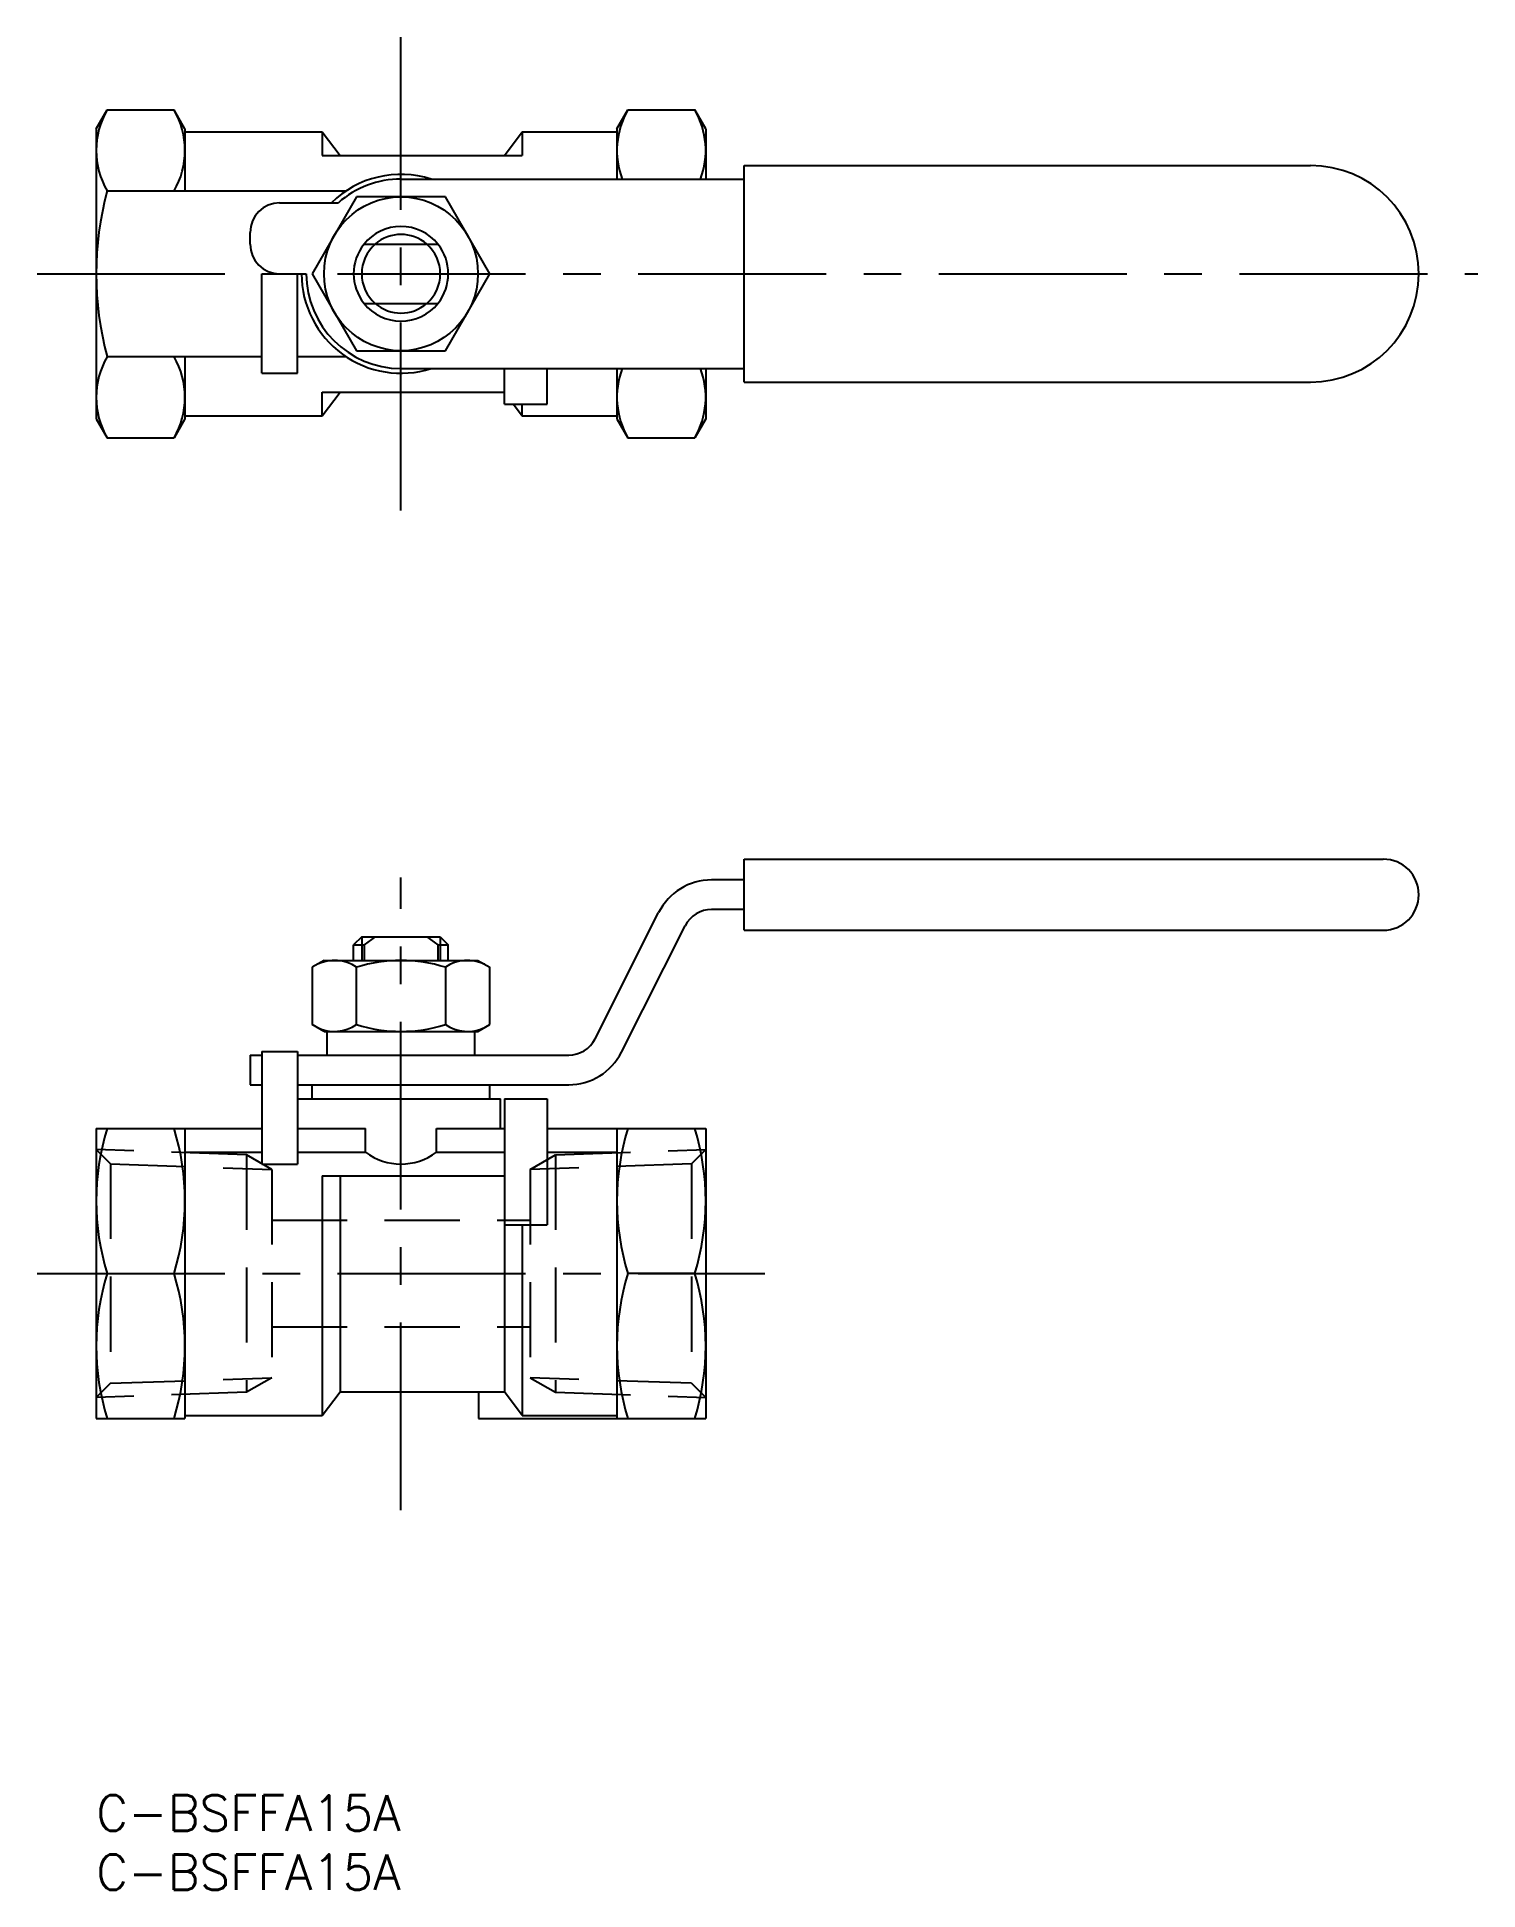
# Model space of a CAD drawing. Extents: x -5 to 117, y -8 to 149.
import ezdxf

# ---------------------------------------------------------------- set-up
doc = ezdxf.new("R2010")
doc.units = 0
doc.header["$LTSCALE"] = 0.5
doc.linetypes.add('CENTER', pattern=[50.8, 31.75, -6.35, 6.35, -6.35])
doc.linetypes.add('DASHED', pattern=[19.05, 12.7, -6.35])
doc.layers.get('0').update_dxf_attribs({"linetype": 'CONTINUOUS'})
doc.layers.add('CENTER', color=1, linetype='CENTER')
doc.styles.get("Standard").update_dxf_attribs({"font": 'txt.shx', "height": 3, "bigfont": 'bigfont.shx'})

# ---------------------------------------------------------------- blocks, each defined once
blk = doc.blocks.new('*U12')
at = {"color": 7, "linetype": 'CONTINUOUS'}
blk.add_text('C-BSFFA15A', height=3, dxfattribs=at).set_placement((0, -3))
blk = doc.blocks.new('*U13')
at = {"color": 7, "linetype": 'CONTINUOUS'}
blk.add_text('C-BSFFA15A', height=3, dxfattribs=at).set_placement((0, -8))

msp = doc.modelspace()

# ---------------------------------------------------------------- linework, layer by layer
at = {"color": 7, "linetype": 'CONTINUOUS'}
for p, q in [((0, 140.77), (0.92, 142.37)), ((0.92, 142.37), (6.58, 142.37)), ((7.5, 140.77), (6.58, 142.37)), ((44, 140.77), (44.92, 142.37)), ((44.92, 142.37), (50.58, 142.37)), ((51.5, 140.77), (50.58, 142.37)), ((0, 140.77), (0, 116.27)), ((7.5, 140.77), (7.5, 135.52)), ((7.5, 140.52), (19.1, 140.52)), ((19.1, 140.52), (20.6, 138.52)), ((19.1, 140.52), (19.1, 138.52)), ((34.5, 138.52), (36, 140.52)), ((36, 140.52), (44, 140.52)), ((36, 140.52), (36, 138.52)), ((44, 140.77), (44, 136.52)), ((51.5, 140.77), (51.5, 136.52)), ((19.1, 138.52), (36, 138.52)), ((25.75, 136.52), (54.75, 136.52)), ((54.75, 119.37), (54.75, 137.67)), ((54.75, 137.67), (102.6, 137.67)), ((0.92, 135.52), (21.11, 135.52)), ((22, 135.02), (18.24, 128.52)), ((29.5, 135.02), (22, 135.02)), ((33.26, 128.52), (29.5, 135.02)), ((15.5, 134.52), (20.46, 134.52)), ((13, 131.02), (13, 132.02)), ((22.63, 131.02), (28.87, 131.02)), ((14, 120.12), (14, 128.52)), ((14, 128.52), (17.75, 128.52)), ((17, 120.12), (17, 128.52)), ((18.24, 128.52), (22, 122.02)), ((29.5, 122.02), (33.26, 128.52)), ((22.63, 126.02), (28.87, 126.02)), ((0.92, 121.52), (14, 121.52)), ((7.5, 121.52), (7.5, 116.27)), ((17, 121.52), (21.11, 121.52)), ((22, 122.02), (29.5, 122.02)), ((14, 120.12), (17, 120.12)), ((25.75, 120.52), (54.75, 120.52)), ((34.5, 117.52), (34.5, 120.52)), ((38.1, 117.52), (38.1, 120.52)), ((44, 120.52), (44, 116.27)), ((51.5, 120.52), (51.5, 116.27)), ((54.75, 119.37), (102.6, 119.37)), ((19.1, 118.52), (34.5, 118.52)), ((19.1, 116.52), (20.6, 118.52)), ((19.1, 116.52), (19.1, 118.52)), ((34.5, 117.52), (38.1, 117.52)), ((35.25, 117.52), (36, 116.52)), ((36, 116.52), (36, 117.52)), ((0, 116.27), (0.92, 114.67)), ((7.5, 116.27), (6.58, 114.67)), ((7.5, 116.52), (19.1, 116.52)), ((36, 116.52), (44, 116.52)), ((44, 116.27), (44.92, 114.67)), ((51.5, 116.27), (50.58, 114.67)), ((0.92, 114.67), (6.58, 114.67)), ((44.92, 114.67), (50.58, 114.67)), ((54.75, 79.07), (108.75, 79.07)), ((54.75, 73.07), (54.75, 79.07)), ((54.75, 77.32), (51.99, 77.32)), ((42.15, 63.9), (47.52, 74.57)), ((54.75, 74.82), (51.99, 74.82)), ((22.43, 72.52), (21.75, 71.84)), ((22.43, 72.52), (29.07, 72.52)), ((23.56, 72.52), (22.63, 71.84)), ((27.94, 72.52), (28.87, 71.84)), ((29.07, 72.52), (29.75, 71.84)), ((44.39, 62.77), (49.76, 73.45)), ((54.75, 73.07), (108.75, 73.07)), ((19.25, 70.52), (18.24, 69.94)), ((19.25, 70.52), (32.25, 70.52)), ((21.75, 70.52), (21.75, 71.84)), ((21.75, 71.84), (22.63, 71.84)), ((22.63, 71.84), (22.63, 70.52)), ((28.87, 71.84), (28.87, 70.52)), ((28.87, 71.84), (29.75, 71.84)), ((29.75, 70.52), (29.75, 71.84)), ((32.25, 70.52), (33.26, 69.94)), ((18.24, 69.94), (18.24, 65.1)), ((22, 65.1), (22, 69.94)), ((29.5, 69.94), (29.5, 65.1)), ((33.26, 65.1), (33.26, 69.94)), ((19.25, 64.52), (18.24, 65.1)), ((19.25, 64.52), (32.25, 64.52)), ((19.5, 62.52), (19.5, 64.52)), ((32, 62.52), (32, 64.52)), ((32.25, 64.52), (33.26, 65.1)), ((14, 62.82), (17, 62.82)), ((14, 62.82), (14, 53.32)), ((17, 62.82), (17, 53.32)), ((13, 62.52), (13, 60.02)), ((13, 62.52), (14, 62.52)), ((17, 62.52), (39.92, 62.52)), ((13, 60.02), (14, 60.02)), ((17, 60.02), (39.92, 60.02)), ((18.25, 58.82), (18.25, 60.02)), ((33.25, 58.82), (33.25, 60.02)), ((17, 58.82), (34.15, 58.82)), ((34.15, 56.32), (34.15, 58.82)), ((34.5, 58.82), (34.5, 34.07)), ((34.5, 58.82), (38.1, 58.82)), ((38.1, 58.82), (38.1, 48.19)), ((0, 56.32), (0, 31.82)), ((0, 56.32), (14, 56.32)), ((7.5, 56.32), (7.5, 31.82)), ((17, 56.32), (22.75, 56.32)), ((22.75, 54.32), (22.75, 56.32)), ((28.75, 54.32), (28.75, 56.32)), ((28.75, 56.32), (34.5, 56.32)), ((38.1, 56.32), (51.5, 56.32)), ((44, 56.32), (44, 31.82)), ((51.5, 56.32), (51.5, 31.82)), ((7.5, 54.32), (14, 54.32)), ((14, 53.32), (17, 53.32)), ((17, 54.32), (22.75, 54.32)), ((28.75, 54.32), (34.5, 54.32)), ((38.1, 54.32), (44, 54.32)), ((19.1, 52.32), (19.1, 32.07)), ((19.1, 52.32), (34.5, 52.32)), ((20.6, 52.32), (20.6, 34.07)), ((34.5, 48.19), (38.1, 48.19)), ((36, 48.19), (36, 32.07)), ((0.92, 44.07), (6.58, 44.07)), ((50.58, 44.07), (44.92, 44.07)), ((19.1, 32.07), (20.6, 34.07)), ((20.6, 34.07), (34.5, 34.07)), ((32.3, 34.07), (32.3, 31.82)), ((36, 32.07), (34.5, 34.07)), ((0, 31.82), (7.5, 31.82)), ((7.5, 32.07), (19.1, 32.07)), ((32.3, 31.82), (51.5, 31.82)), ((36, 32.07), (44, 32.07))]:
    msp.add_line(p, q, dxfattribs=at)
at = {"color": 3, "linetype": 'CONTINUOUS'}
for p, q in [((22.43, 72.52), (22.43, 70.52)), ((29.07, 72.52), (29.07, 70.52))]:
    msp.add_line(p, q, dxfattribs=at)
at = {"color": 3, "linetype": 'DASHED'}
for p, q in [((12.7, 54.11), (0, 54.55)), ((1.2, 53.34), (0, 54.55)), ((1.2, 53.34), (14.84, 52.87)), ((1.2, 53.34), (1.2, 34.8)), ((12.7, 54.11), (12.7, 34.04)), ((14.84, 52.87), (12.7, 54.11)), ((36.66, 52.87), (38.8, 54.11)), ((50.3, 53.34), (36.66, 52.87)), ((38.8, 54.11), (51.5, 54.55)), ((38.8, 54.11), (38.8, 34.04)), ((50.3, 53.34), (51.5, 54.55)), ((50.3, 53.34), (50.3, 34.8)), ((14.84, 52.87), (14.84, 35.27)), ((36.66, 52.87), (36.66, 35.27)), ((14.84, 48.57), (36.66, 48.57)), ((14.84, 39.57), (36.66, 39.57)), ((1.2, 34.8), (0, 33.59)), ((1.2, 34.8), (14.84, 35.27)), ((14.84, 35.27), (12.7, 34.04)), ((50.3, 34.8), (36.66, 35.27)), ((36.66, 35.27), (38.8, 34.04)), ((50.3, 34.8), (51.5, 33.59)), ((12.7, 34.04), (0, 33.59)), ((38.8, 34.04), (51.5, 33.59))]:
    msp.add_line(p, q, dxfattribs=at)
at = {"color": 7, "linetype": 'CONTINUOUS'}
msp.add_circle((25.75, 128.52), 6.5, dxfattribs=at)
for centre, radius, start, end in [((6.81, 138.94), 6.81, 149.8117, 210.1883), ((0.69, 138.94), 6.81, 329.8117, 30.1883), ((50.81, 138.94), 6.81, 149.8117, 200.8564), ((44.69, 138.94), 6.81, 339.1436, 30.1883), ((25.75, 128.52), 8.4, 72.2472, 134.4153), ((25.75, 128.52), 8, 90, 131.4096), ((102.6, 128.52), 9.15, 270, 90), ((26.98, 128.52), 26.98, 164.9647, 195.0353), ((15.5, 132.02), 2.5, 90, 180), ((25.75, 128.52), 3.32, 48.783, 131.217), ((15.5, 131.02), 2.5, 180, 270), ((25.75, 128.52), 4, 141.3178, 218.6822), ((25.75, 128.52), 4, 321.3178, 38.6822), ((25.75, 128.52), 8.4, 180, 287.7528), ((25.75, 128.52), 8, 180, 270), ((25.75, 128.52), 3.32, 228.783, 311.217), ((6.81, 118.09), 6.81, 149.8117, 210.1883), ((0.69, 118.09), 6.81, 329.8117, 30.1883), ((50.81, 118.09), 6.81, 159.1436, 210.1883), ((44.69, 118.09), 6.81, 329.8117, 20.8564), ((108.75, 76.07), 3, 270, 90), ((51.99, 72.32), 5, 90, 153.2803), ((51.99, 72.32), 2.5, 90, 153.2803), ((20.12, 67.2), 3.32, 55.6158, 115.6158), ((25.75, 58.1), 12.42, 72.412, 107.588), ((31.38, 67.2), 3.32, 64.3842, 124.3842), ((20.12, 67.84), 3.32, 244.3842, 304.3842), ((25.75, 76.94), 12.42, 252.412, 287.588), ((31.38, 67.84), 3.32, 235.6158, 295.6158), ((39.92, 65.02), 2.5, 270, 333.2803), ((39.92, 65.02), 5, 270, 333.2803), ((20.77, 50.2), 20.77, 162.8468, 197.1532), ((-13.27, 50.2), 20.77, 342.8468, 17.1532), ((64.77, 50.2), 20.77, 162.8468, 197.1532), ((30.73, 50.2), 20.77, 342.8468, 17.1532), ((25.75, 58.32), 5, 233.1301, 306.8699), ((20.77, 37.95), 20.77, 162.8468, 197.1532), ((-13.27, 37.95), 20.77, 342.8468, 17.1532), ((64.77, 37.95), 20.77, 162.8468, 197.1532), ((30.73, 37.95), 20.77, 342.8468, 17.1532)]:
    msp.add_arc(centre, radius, start, end, dxfattribs=at)
at = {"color": 3, "linetype": 'CONTINUOUS'}
for radius, start, end in [(4, 38.6822, 141.3178), (3.32, 131.217, 228.783), (3.32, 311.217, 48.783), (4, 218.6822, 321.3178)]:
    msp.add_arc((25.75, 128.52), radius, start, end, dxfattribs=at)
at = {"layer": 'CENTER', "color": 1, "linetype": 'CENTER'}
for p, q in [((25.75, 108.52), (25.75, 148.52)), ((-5, 128.52), (116.75, 128.52)), ((25.75, 24.07), (25.75, 77.52)), ((-5, 44.07), (56.5, 44.07))]:
    msp.add_line(p, q, dxfattribs=at)

# ---------------------------------------------------------------- block references
at = {"color": 7, "linetype": 'CONTINUOUS'}
for name in ['*U12', '*U13']:
    msp.add_blockref(name, (0, 0), dxfattribs=at)

doc.saveas('drawing.dxf')
